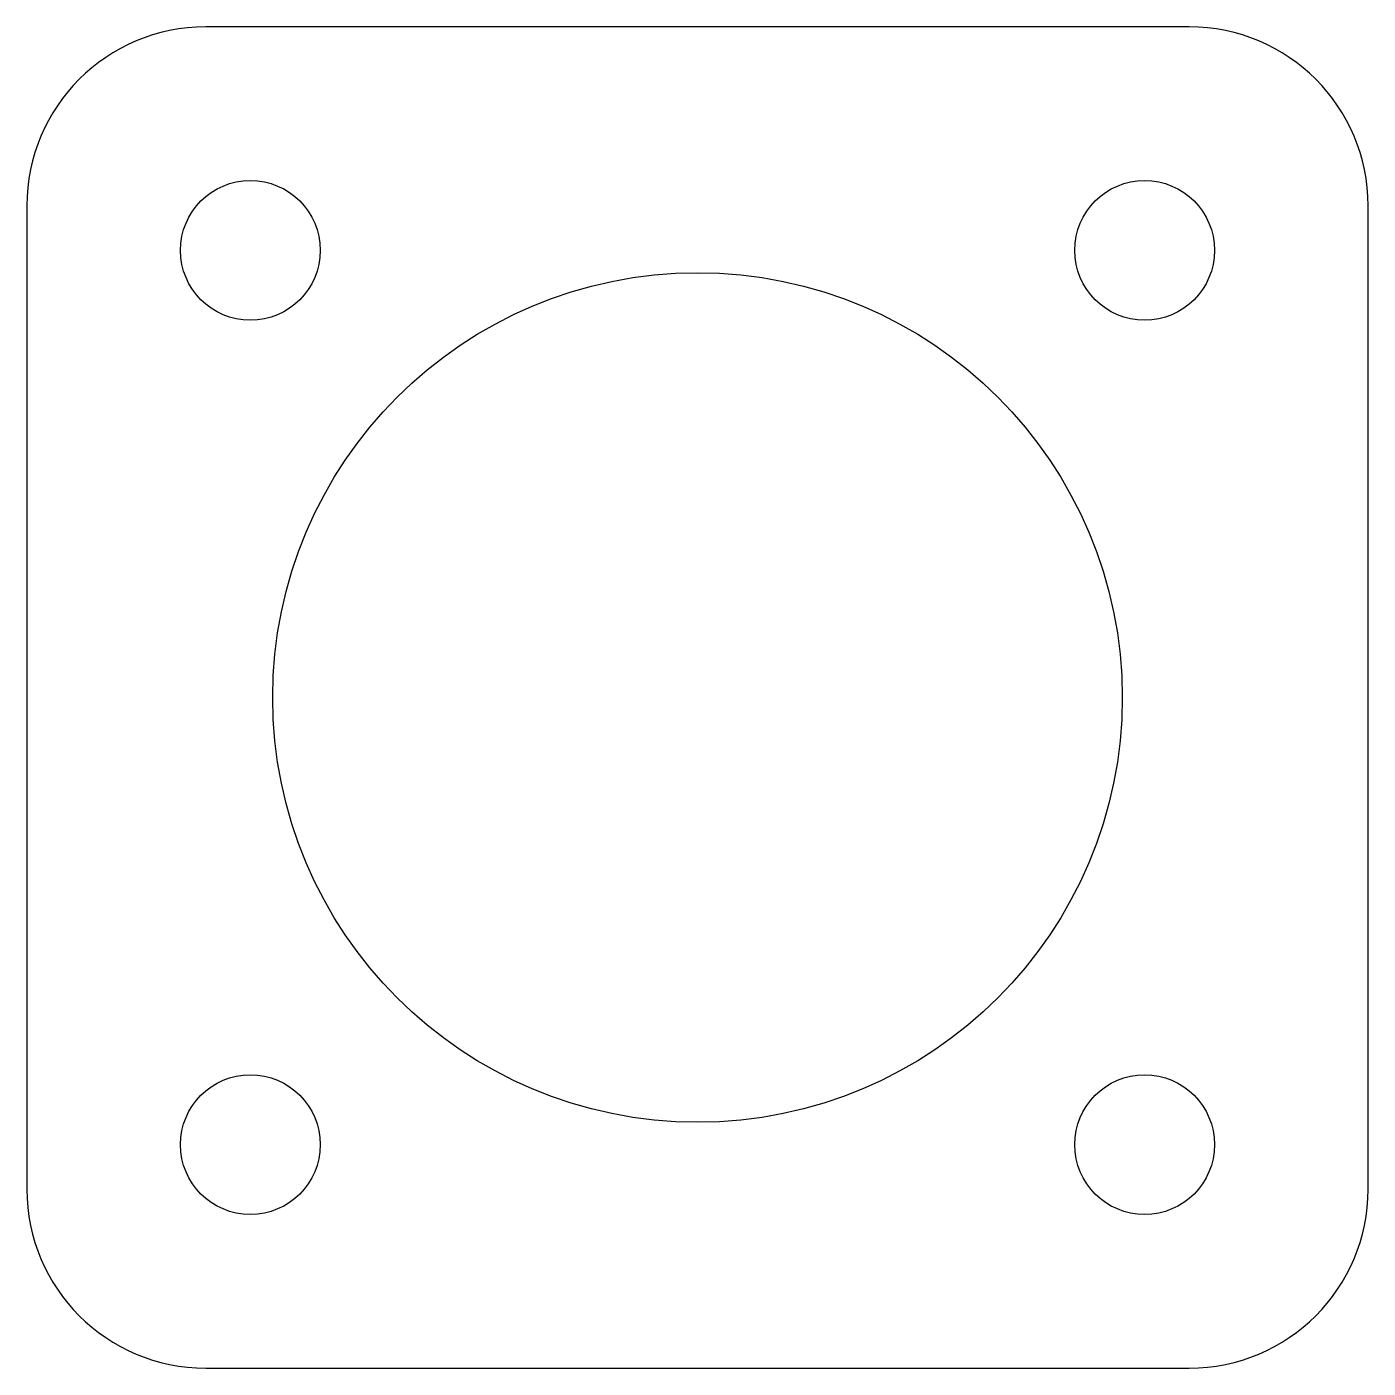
# Model space of a CAD drawing. Header units: millimetres. Extents: x -38.1 to 38.1, y -38.1 to 38.1.
import ezdxf

# ---------------------------------------------------------------- set-up
doc = ezdxf.new("R2010")
doc.units = ezdxf.units.MM
doc.layers.add('Sketch010', color=7, linetype='CONTINUOUS')

msp = doc.modelspace()

# ---------------------------------------------------------------- linework, layer by layer
at = {"layer": 'Sketch010'}
for p, q in [((27.94, 38.1), (-27.94, 38.1)), ((-38.1, 27.94), (-38.1, -27.94)), ((38.1, -27.94), (38.1, 27.94)), ((-27.94, -38.1), (27.94, -38.1))]:
    msp.add_line(p, q, dxfattribs=at)
for centre, radius in [((-25.4, 25.4), 3.969), ((25.4, 25.4), 3.969), ((0, 0), 24.13), ((-25.4, -25.4), 3.969), ((25.4, -25.4), 3.969)]:
    msp.add_circle(centre, radius, dxfattribs=at)
for centre, start, end in [((-27.94, 27.94), 90, 180), ((27.94, 27.94), 0, 90), ((-27.94, -27.94), 180, -90), ((27.94, -27.94), -90, 0)]:
    msp.add_arc(centre, 10.16, start, end, dxfattribs=at)

doc.saveas('drawing.dxf')
